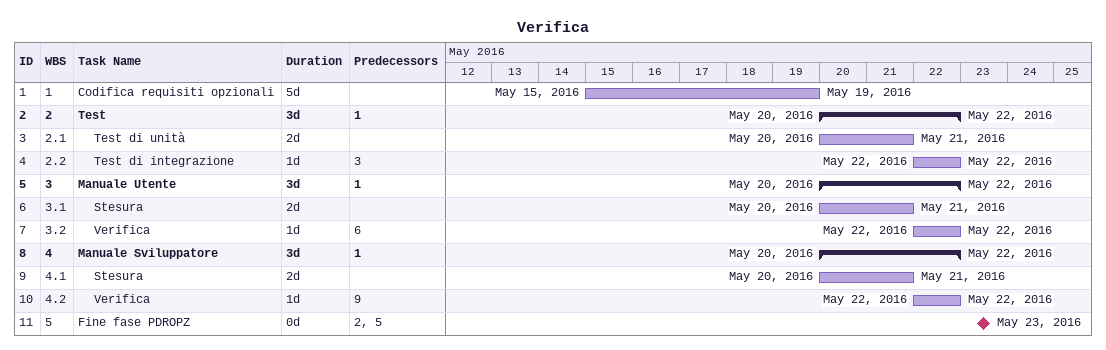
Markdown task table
Verifica

| ID | WBS | Task | Duration | Start | Finish | Predecessors |
|---|---|---|---|---|---|---|
| 1 | 1 | Codifica requisiti opzionali | 5d | 2016-05-15 | 2016-05-19 |  |
| 2 | 2 | **Test** | 3d | 2016-05-20 | 2016-05-22 | 1 |
| 3 | 2.1 | Test di unità | 2d | 2016-05-20 | 2016-05-21 |  |
| 4 | 2.2 | Test di integrazione | 1d | 2016-05-22 | 2016-05-22 | 3 |
| 5 | 3 | **Manuale Utente** | 3d | 2016-05-20 | 2016-05-22 | 1 |
| 6 | 3.1 | Stesura | 2d | 2016-05-20 | 2016-05-21 |  |
| 7 | 3.2 | Verifica | 1d | 2016-05-22 | 2016-05-22 | 6 |
| 8 | 4 | **Manuale Sviluppatore** | 3d | 2016-05-20 | 2016-05-22 | 1 |
| 9 | 4.1 | Stesura | 2d | 2016-05-20 | 2016-05-21 |  |
| 10 | 4.2 | Verifica | 1d | 2016-05-22 | 2016-05-22 | 9 |
| 11 | 5 | Fine fase PDROPZ | 0d | 2016-05-23 | 2016-05-23 | 2, 5 |
